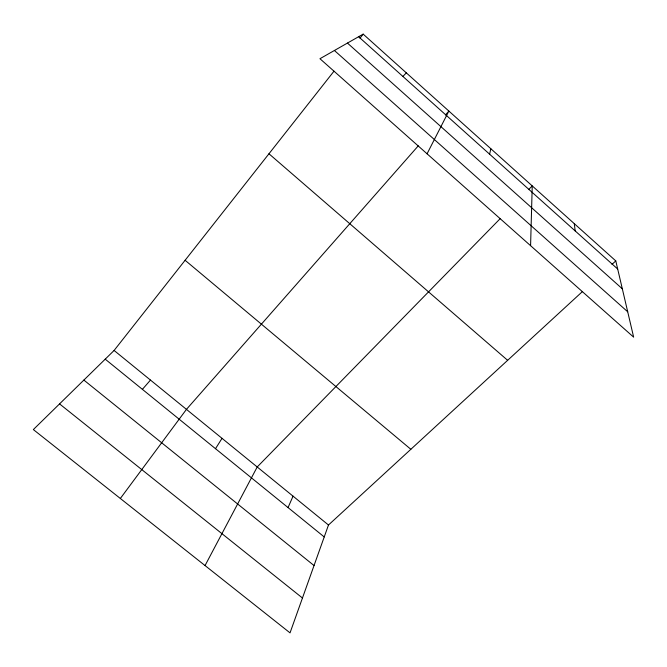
<?xml version="1.0" encoding="UTF-8"?>
<svg xmlns="http://www.w3.org/2000/svg" width="667" height="667" viewBox="0 0 667 667"><rect width="100%" height="100%" fill="white"/><g stroke="black" fill="none" stroke-linecap="round" stroke-linejoin="round"><path stroke-width="1" d="M530.582 245.681L532.233 185.901L528.606 189.603M489.611 154.194L490.837 148.733M582.524 291.479L328.481 525.012L290.028 632.875L33.35 429.573L114.099 350.458L333.992 71.186M288.044 507.579L293.046 496.156M427.072 153.802L448.866 111.064L445.473 114.924M205.052 565.566L257.204 466.975L500.325 218.509M215.508 448.699L222.028 438.336M120.343 498.474L186.452 409.371L418.276 145.84M360.005 38.161L363.173 34.125L615.783 260.905L633.65 337.16L319.952 58.721L363.173 34.125M142.396 389.353L150.475 380.082M402.901 76.438L406.32 72.861M612.006 264.382L615.783 260.905M59.555 403.894L302.459 598.007M83.867 380.082L314.032 565.549M105.211 359.163L324.229 536.943M114.099 350.458L328.481 525.012M185.109 260.28L410.847 449.291M268.968 153.777L507.637 360.313M334.417 50.492L627.714 311.806M347.449 43.08L622.328 288.819M358.604 36.727L617.684 269.034M574.295 223.662L575.179 230.915"/></g></svg>
